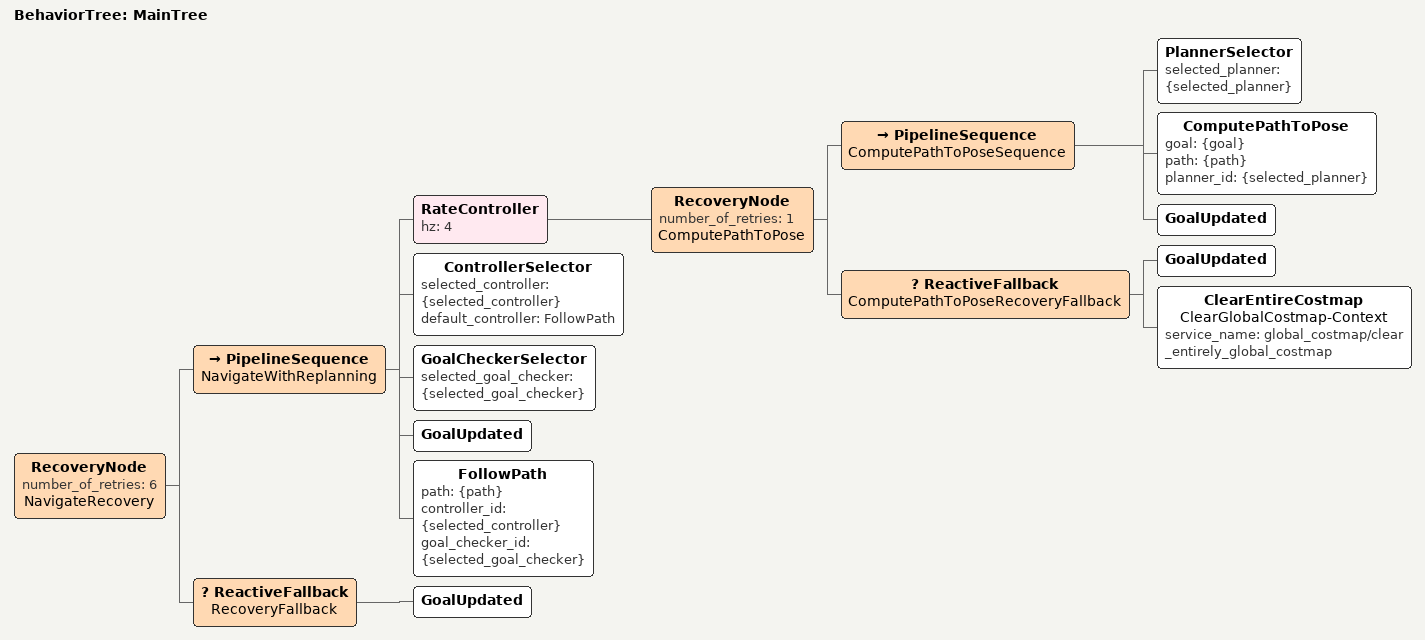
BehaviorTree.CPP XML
<root main_tree_to_execute="MainTree">
  <BehaviorTree ID="MainTree">
    <RecoveryNode number_of_retries="6" name="NavigateRecovery">
      <PipelineSequence name="NavigateWithReplanning">
        <RateController hz="4">
          <RecoveryNode number_of_retries="1" name="ComputePathToPose">
            <PipelineSequence name="ComputePathToPoseSequence">
              <PlannerSelector selected_planner="{selected_planner}" />
              <ComputePathToPose goal="{goal}" path="{path}" planner_id="{selected_planner}" />
              <GoalUpdated />
            </PipelineSequence>
            <ReactiveFallback name="ComputePathToPoseRecoveryFallback">
              <GoalUpdated />
              <ClearEntireCostmap name="ClearGlobalCostmap-Context" service_name="global_costmap/clear_entirely_global_costmap" />
            </ReactiveFallback>
          </RecoveryNode>
        </RateController>

        <ControllerSelector selected_controller="{selected_controller}" default_controller="FollowPath" />
        <GoalCheckerSelector selected_goal_checker="{selected_goal_checker}"/>
        <GoalUpdated />
        <FollowPath path="{path}" controller_id="{selected_controller}" goal_checker_id="{selected_goal_checker}" />

      </PipelineSequence>

      <ReactiveFallback name="RecoveryFallback">
        <GoalUpdated />
      </ReactiveFallback>
    </RecoveryNode>
  </BehaviorTree>
</root>
